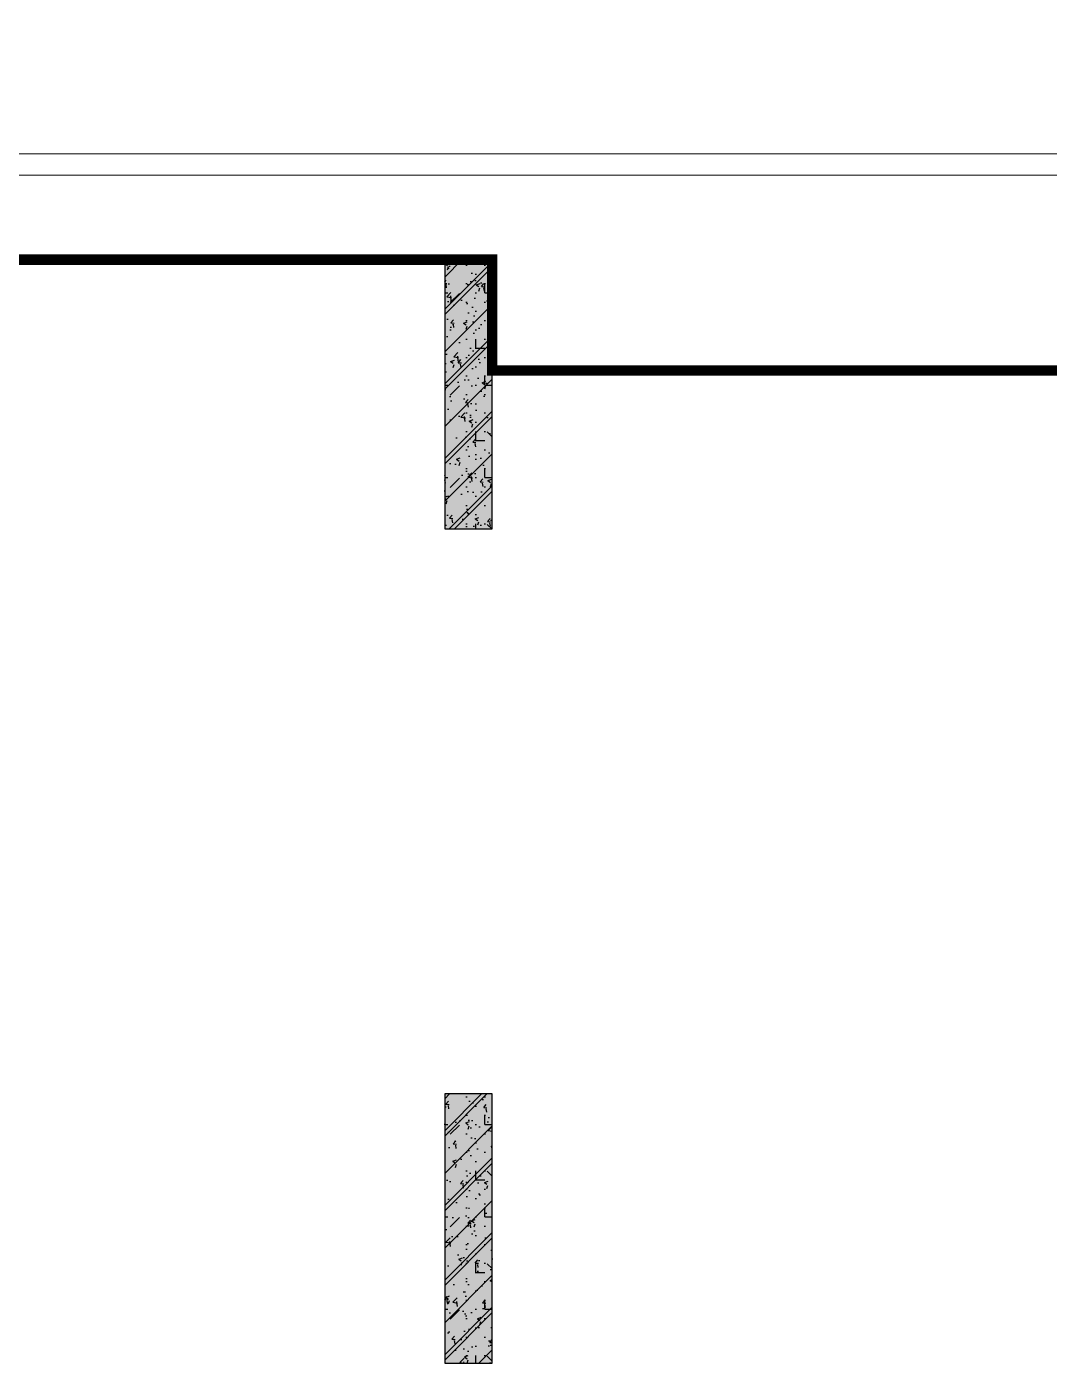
# Model space of a CAD drawing. Header units: millimetres. Extents: x 379264 to 1158416, y -283062 to 356890.
# Drawn here: x 1053418.5 to 1053612.2, y -5922.2 to -5669.1 of the extents above; entities that cross this region are included whole.
import ezdxf

# ---------------------------------------------------------------- set-up
doc = ezdxf.new("R2010")
doc.units = ezdxf.units.MM
for name, color, linetype in [('CHI TIET THANG SAN VUON$0$DnW', 20, 'Continuous'), ('keyplan TANG 1$0$MB_Cot tang 1$0$Concrete Hatch', 250, 'Continuous'), ('keyplan TANG 1$0$MB_Cot tang 1$0$Concrete Line', 250, 'Continuous'), ('keyplan TANG 1$0$MB_Cot tang 1$0$Concrete Solid', 250, 'Continuous')]:
    doc.layers.add(name, color=color, linetype=linetype)
doc.layers.add('keyplan TANG 1$0$Hatch vat lieu', color=250, linetype='Continuous', lineweight=5)
doc.layers.add('keyplan TANG 1$0$Net Thay khac', color=250, linetype='Continuous', lineweight=15)

# ---------------------------------------------------------------- blocks, each defined once
blk = doc.blocks.new('*U1380')
at = {"layer": 'keyplan TANG 1$0$MB_Cot tang 1$0$Concrete Hatch'}
h = blk.add_hatch(dxfattribs=at)
h.set_pattern_fill('CONCRETE', color=256, scale=50, style=0, pattern_type=2)
h.set_pattern_definition([(45, (0, -2300), (-176.7766952966369, 176.7766952966369), []), (45, (0, -2250), (-353.5533905932737, 353.5533905932738), []), (49.99999999999999, (0, -2300), (358.6300913003767, -31.37606749129755), [37.5, -412.5]), (355, (0, -2300), (-69.3756668065, 376.0960668500059), [30, -330]), (100.4514, (29.88584, -2302.614669999999), (289.2546908570108, 344.7197710304768), [31.870095, -350.571056]), (46.18420000000001, (0, -2200), (533.6205243128222, -82.75950716450905), [56.25, -618.75]), (96.6356, (44.46837249999999, -2206.8966535), (467.3313527743517, 487.0589354502209), [47.805144, -525.8565]), (351.1842, (0, -2200), (467.3309725668136, 487.0593004626623), [45, -495]), (21, (50, -2225), (298.4535260592309, -201.3094453326694), [37.5, -412.5]), (326.0000000000001, (50, -2225), (121.6576659607909, 362.5750225234265), [30, -330]), (71.4514, (74.8711165, -2241.775803), (420.111314290745, 161.2652483549762), [31.870095, -350.571056]), (37.50000000000001, (0, -2300), (6.079927658645334, 166.4469269156558), [0, -326, 0, -335, 0, -331.25]), (7.499999999999999, (0, -2300), (131.5347687210743, 197.2058559411801), [0, -191, 0, -318.5, 0, -126.25]), (327.5, (-111.5, -2300), (266.9112180862045, -11.2774358671899), [0, -125, 0, -390, 0, -517.5]), (317.5, (-161.5, -2300), (291.5930846711931, 50.05249116615882), [0, -162.5, 0, -259, 0, -367.5]), (0, (175, -2125), (0, 875), [87.5, -787.5]), (0, (437.5, -1950), (0, 875), [87.5, -787.5]), (0, (262.5, -1600), (0, 875), [87.5, -350, 87.5, -350]), (90, (175, -2125), (-875, 5.35782974626967e-14), [87.5, -787.5]), (90, (262.5, -1600), (-875, 5.35782974626967e-14), [87.5, -787.5]), (90, (525, -1950), (-875, 5.35782974626967e-14), [87.5, -787.5]), (90, (700, -1687.5), (-875, 5.35782974626967e-14), [87.5, -787.5]), (135, (262.5, -2125), (-875.016357447105, 8.881784197001252e-14), [123.76, -1113.7]), (135, (350, -1600), (-875.016357447105, 8.881784197001252e-14), [123.76, -1113.7]), (45, (437.5, -1950), (8.881784197001252e-14, 875.016357447105), [123.76, -247.485, 123.76, -742.455]), (0, (-175, -2300), (87.5, 87.5), [-175, 0])])
h.paths.add_polyline_path([(-200, 150), (-200, -2400), (250, -2400), (250, 150)])
at = {"layer": 'keyplan TANG 1$0$MB_Cot tang 1$0$Concrete Solid'}
blk.add_hatch(color=256, dxfattribs=at).paths.add_polyline_path([(-200, 150), (-200, -2400), (250, -2400), (250, 150)])
at = {"layer": 'keyplan TANG 1$0$MB_Cot tang 1$0$Concrete Line'}
blk.add_lwpolyline([(-200, 150), (-200, -2400), (250, -2400), (250, 150)], close=True, dxfattribs=at)
blk = doc.blocks.new('keyplan TANG 1')
at = {"color": 7, "const_width": 100}
blk.add_lwpolyline([(79199.99960383272, 29449.99999999983), (79199.99960383272, 23149.99999999941), (81750.24281943377, 23149.99999999941), (81750.24281943377, 21450.00000755423), (77050, 21450.00000755423), (77050, 21649.99999475001), (70650, 21649.99999475001), (70650, 22699.99999999965), (64150, 22699.99999999965), (64149.9999216879, 17150.00014975553), (61149.99992168816, 17150.00014975553), (61150, 22699.99999999965), (54649.99983362504, 22699.99989698776), (54650, 20599.99999474955), (52051.54538834266, 20599.99999474955), (52050, 21650.00000094035), (45801.5453941569, 21650.00000094033), (45800, 22699.99999999965), (38401.54539415689, 22699.9999999994)], dxfattribs=at)
at = {"layer": 'keyplan TANG 1$0$Hatch vat lieu'}
blk.add_lwpolyline([(32491.42102571618, 20302.22975068487), (39527.30990135559, 27338.08573876024), (39527.69223180739, 32348.56236730906), (40334.3611856114, 32348.50327178126), (40328.6371298476, 29713.46801798802, 0.4148499530474581), (46528.62250150886, 23499.99986345356), (76850.00000000105, 23499.9998634535)], format="xyb", dxfattribs=at)
at = {"layer": 'keyplan TANG 1$0$Net Thay khac'}
blk.add_lwpolyline([(32350, 20443.65143744258), (39327.31622268946, 27420.93504635175), (39327.7074935839, 32548.57701846992), (40534.7960832215, 32548.48858871573), (40528.63665796572, 29713.03356139013, 0.4148499530474554), (46528.62250150886, 23699.9998634535), (76850.00000000105, 23699.9998634535)], format="xyb", dxfattribs=at)
at = {"layer": 'keyplan TANG 1$0$MB_Cot tang 1$0$Concrete Line'}
for p in [(70400, 22549.99999999965), (70400, 14649.99999999965)]:
    blk.add_blockref('*U1380', p, dxfattribs=at)

msp = doc.modelspace()

# ---------------------------------------------------------------- block references
at = {"layer": 'CHI TIET THANG SAN VUON$0$DnW', "xscale": 0.02, "yscale": 0.02, "zscale": 0.02}
msp.add_blockref('keyplan TANG 1', (1052093.632227895, -6167.207528825751), dxfattribs=at)

doc.saveas('drawing.dxf')
